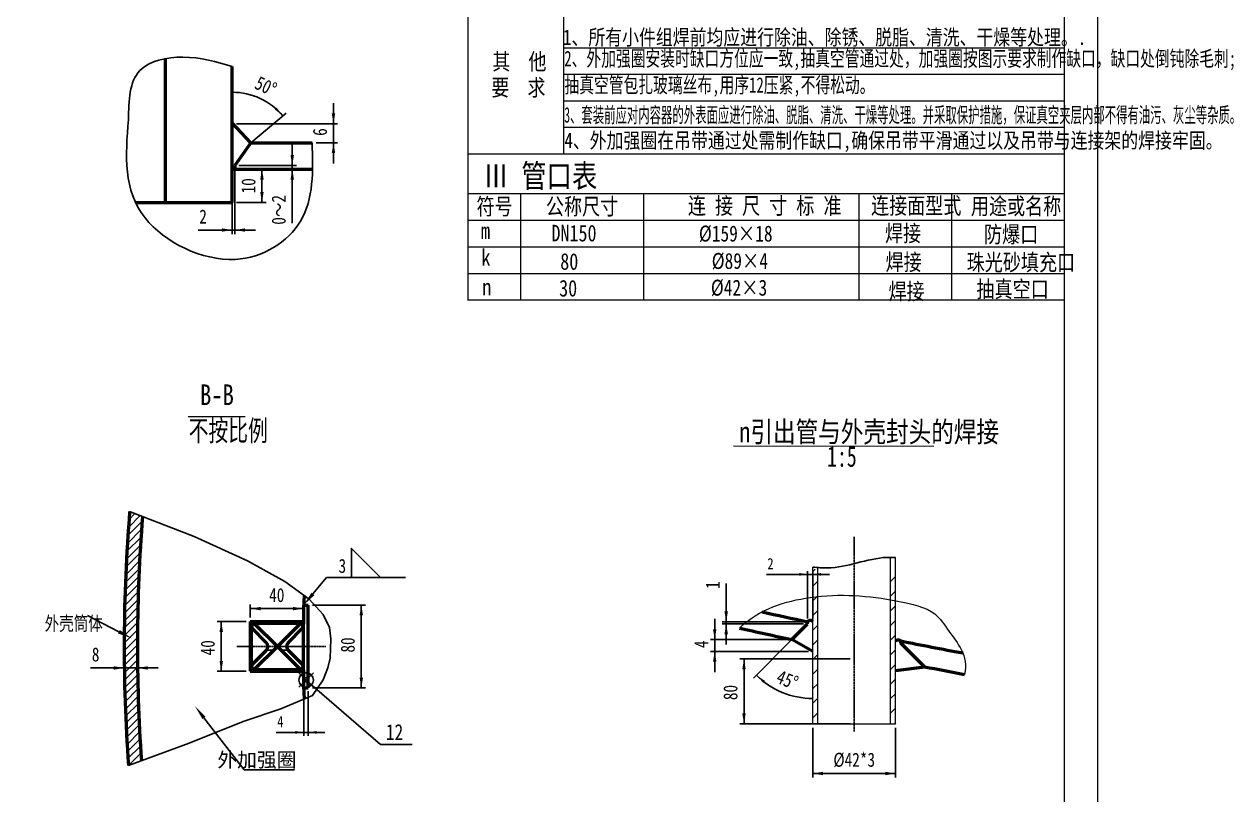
# Model space of a CAD drawing. Header units: millimetres. Extents: x 1505 to 130937, y -44938 to 37032.
# Drawn here: x 31106 to 38406, y 576 to 5229 of the extents above; entities that cross this region are included whole.
import ezdxf

# ---------------------------------------------------------------- set-up
doc = ezdxf.new("R2010")
doc.units = ezdxf.units.MM
doc.linetypes.add('AM_ISO08W050', pattern=[16, 13, -1, 1, -1])
for name, color, linetype, lineweight in [('01', 7, 'Continuous', 50), ('AM_0', 7, 'Continuous', 50), ('AM_0N', 7, 'Continuous', 50), ('AM_12', 7, 'Continuous', 50), ('AM_4', 3, 'Continuous', 25), ('AM_5', 3, 'Continuous', 25), ('AM_7', 4, 'AM_ISO08W050', 25), ('AM_8', 1, 'Continuous', 25), ('AM_8N', 1, 'Continuous', 25), ('AM_PAREF', 4, 'Continuous', 25), ('CDRAFT0', 7, 'Continuous', 18), ('KLIN', 1, 'Continuous', 18), ('TILE1', 5, 'Continuous', 18), ('尺寸线层', 3, 'Continuous', 18), ('粗实线', 7, 'Continuous', 50)]:
    doc.layers.add(name, color=color, linetype=linetype, lineweight=lineweight)
doc.styles.add('ACANSTS', font='')
doc.styles.add('HZ', font='', dxfattribs={"width": 0.7})
doc.styles.add('PC_TEXTSTYLE', font='', dxfattribs={"width": 0.8})
doc.styles.get("Standard").update_dxf_attribs({"font": 'txt', "width": 0.8})
doc.styles.add('UserTxtStyle101', font='', dxfattribs={"width": 0.539296})
doc.styles.get('ACANSTS').set_extended_font_data('宋体')
doc.styles.get('HZ').set_extended_font_data('宋体')
doc.styles.get('PC_TEXTSTYLE').set_extended_font_data('宋体')
doc.styles.get('UserTxtStyle101').set_extended_font_data('宋体')
doc.dimstyles.new('AM_GB$0', dxfattribs={"dimtxt": 3.371484375, "dimasz": 2.5, "dimexe": 1, "dimexo": 1, "dimgap": 2.088633463541667, "dimtad": 1, "dimdsep": 46, "dimtxsty": 'Standard', "dimblk": 'NONE', "dimcen": 0, "dimdle": 5, "dimclrd": 256, "dimclre": 256, "dimclrt": 2, "dimadec": 0, "dimazin": 2, "dimtfac": 0.7071067811865475, "dimtdec": 3, "dimtmove": 2, "dimatfit": 3, "dimfxl": 1, "dimfrac": 2, "dimtolj": 1, "dimlwd": 18, "dimarcsym": 0})
doc.dimstyles.new('AM_GB$2', dxfattribs={"dimtxt": 3.371484375, "dimasz": 2.5, "dimexe": 1, "dimexo": 1, "dimgap": 2.088633463541667, "dimtad": 1, "dimtih": 1, "dimtoh": 1, "dimdsep": 46, "dimtxsty": 'Standard', "dimblk": 'NONE', "dimcen": 0, "dimdle": 5, "dimclrd": 256, "dimclre": 256, "dimclrt": 2, "dimadec": 0, "dimazin": 2, "dimtfac": 0.7071067811865475, "dimtdec": 3, "dimtmove": 2, "dimatfit": 3, "dimfxl": 1, "dimfrac": 2, "dimtolj": 1, "dimlwd": 18, "dimarcsym": 0})

# ---------------------------------------------------------------- blocks, each defined once
blk = doc.blocks.new('*X424')
at = {"layer": 'CDRAFT0'}
blk.add_lwpolyline([(500, 200), (499.9999999999964, 16620), (11680, 16620), (11680, 200), (500, 200)], dxfattribs=at)
at = {"layer": 'TILE1'}
blk.add_lwpolyline([(-3.637978807091713e-12, 16820), (11880, 16820), (11880, 0), (0, 0)], dxfattribs=at)
blk = doc.blocks.new('*X436')
at = {"layer": 'AM_5'}
for points in [[(32972.70465227865, 4627.042186381663), (32962.28798561198, 4689.542186381663), (32983.12131894531, 4689.542186381663)], [(32972.70465227865, 4512.815926812258), (32962.28798561198, 4450.315926812258), (32983.12131894531, 4450.315926812258)]]:
    blk.add_hatch(color=256, dxfattribs=at).paths.add_polyline_path(points, flags=0)
for p, q in [((32972.70465227865, 4387.815926812258), (32972.70465227865, 4752.042186381663)), ((32387.03576676395, 4627.042186381663), (32997.70465227865, 4627.042186381663)), ((32868.45597005009, 4512.815926812258), (32997.70465227865, 4512.815926812258))]:
    blk.add_line(p, q, dxfattribs=at)
at = {"layer": 'AM_5', "color": 2, "insert": (32891.45465227865, 4577.429056596971), "char_height": 84.287109375, "width": 175, "attachment_point": 5, "rotation": 90, "line_spacing_factor": 1.37}
blk.add_mtext('6', dxfattribs=at)
blk = doc.blocks.new('_NONE')
blk = doc.blocks.new('*X437')
at = {"layer": 'AM_5'}
blk.add_hatch(color=256, dxfattribs=at).paths.add_polyline_path([(32667.23499625356, 4675.344502465591), (32617.90482232657, 4714.406181785766), (32628.60432924662, 4725.776575773692)], flags=0)
blk.add_hatch(color=256, dxfattribs=at).paths.add_polyline_path([(32667.23499625356, 4675.344502465591), (32617.90482232657, 4714.406181785766), (32628.60432924662, 4725.776575773692)], flags=0)
for p, q in [((32362.03576676395, 4652.815926812258), (32362.03576676395, 4842.661240439556)), ((32473.54098231957, 4512.815926812258), (32686.38610733153, 4691.414192707759))]:
    blk.add_line(p, q, dxfattribs=at)
for radius, start, end in [(398.4092988744032, 64.99999999990732, 90), (398.409298874404, 39.99999999991974, 64.99999999991188)]:
    blk.add_arc((32362.03576676395, 4419.251941565151), radius, start, end, dxfattribs=at)
at = {"layer": 'AM_5', "color": 2, "insert": (32564.74854588198, 4853.97089925959), "char_height": 84.287109375, "width": 195.9021600996166, "attachment_point": 5, "rotation": 335.00000000000665, "line_spacing_factor": 1.37}
blk.add_mtext('50%%D', dxfattribs=at)
blk = doc.blocks.new('*X438')
at = {"layer": 'AM_5'}
for points in [[(32541.2145774597, 4352.815926812258), (32530.79791079304, 4290.315926812258), (32551.63124412637, 4290.315926812258)], [(32541.2145774597, 4152.815926812258), (32530.79791079304, 4215.315926812258), (32551.63124412637, 4215.315926812258)]]:
    blk.add_hatch(color=256, dxfattribs=at).paths.add_polyline_path(points, flags=0)
for p, q in [((32821.12110440645, 4352.815926812258), (32516.2145774597, 4352.815926812258)), ((32541.2145774597, 4152.815926812258), (32541.2145774597, 4352.815926812258)), ((32387.03576676395, 4152.815926812258), (32566.2145774597, 4152.815926812258))]:
    blk.add_line(p, q, dxfattribs=at)
at = {"layer": 'AM_5', "color": 2, "insert": (32459.9645774597, 4252.815926812247), "char_height": 84.287109375, "width": 175, "attachment_point": 5, "rotation": 90, "line_spacing_factor": 1.37}
blk.add_mtext('10', dxfattribs=at)
blk = doc.blocks.new('*X439')
at = {"layer": 'AM_5'}
for points in [[(32362.03576676391, 3985.845567686163), (32299.53576676391, 3975.428901019497), (32299.53576676391, 3996.26223435283)], [(32376.66746338137, 3985.845567686163), (32439.16746338137, 3975.428901019497), (32439.16746338137, 3996.26223435283)]]:
    blk.add_hatch(color=256, dxfattribs=at).paths.add_polyline_path(points, flags=0)
for p, q in [((32362.03576676391, 4350.593957694913), (32362.03576676391, 3960.845567686163)), ((32376.66746338137, 4350.593957694913), (32376.66746338137, 3960.845567686163)), ((32501.66746338137, 3985.845567686163), (32155.79720869305, 3985.845567686163))]:
    blk.add_line(p, q, dxfattribs=at)
at = {"layer": 'AM_5', "color": 2, "insert": (32185.79720869305, 4067.095567686163), "char_height": 84.287109375, "width": 175, "attachment_point": 5, "line_spacing_factor": 1.37}
blk.add_mtext('2', dxfattribs=at)
blk = doc.blocks.new('*X440')
at = {"layer": 'AM_5'}
for points in [[(32723.89994998087, 4375.593957694913), (32734.31661664754, 4438.093957694913), (32713.4832833142, 4438.093957694913)], [(32723.89994998087, 4352.815926812251), (32734.31661664754, 4290.315926812251), (32713.4832833142, 4290.315926812251)]]:
    blk.add_hatch(color=256, dxfattribs=at).paths.add_polyline_path(points, flags=0)
for p, q in [((32723.89994998087, 4500.593957694913), (32723.89994998087, 4027.064480681865)), ((32401.66746338137, 4375.593957694913), (32748.89994998087, 4375.593957694913)), ((32401.66746338137, 4352.815926812251), (32748.89994998087, 4352.815926812251))]:
    blk.add_line(p, q, dxfattribs=at)
at = {"layer": 'AM_5', "color": 2, "insert": (32642.64994998087, 4107.681467861352), "char_height": 84.287109375, "width": 302.4679487179455, "attachment_point": 5, "rotation": 90, "line_spacing_factor": 1.37}
blk.add_mtext('0～2', dxfattribs=at)
blk = doc.blocks.new('*X441')
at = {"layer": 'AM_5'}
for points in [[(35834.04356304838, 1907.07839266165), (35784.04356304838, 1915.411725994983), (35784.04356304838, 1898.745059328316)], [(35865.29356304838, 1907.07839266165), (35915.29356304838, 1915.411725994983), (35915.29356304838, 1898.745059328316)]]:
    blk.add_hatch(color=256, dxfattribs=at).paths.add_polyline_path(points, flags=0)
for p, q in [((35586.37036545977, 1907.07839266165), (35965.29356304838, 1907.07839266165)), ((35834.04356304838, 1640.88252843211), (35834.04356304838, 1927.07839266165)), ((35865.29356304838, 1640.88252843211), (35865.29356304838, 1927.07839266165))]:
    blk.add_line(p, q, dxfattribs=at)
at = {"layer": 'AM_5', "color": 2, "insert": (35610.37036545977, 1972.07839266165), "char_height": 67.4296875, "width": 140, "attachment_point": 5, "line_spacing_factor": 1.37}
blk.add_mtext('2', dxfattribs=at)
blk = doc.blocks.new('*X442')
at = {"layer": 'AM_5'}
for points in [[(35342.80343067945, 1620.8825285034), (35353.22009734611, 1683.3825285034), (35332.38676401279, 1683.3825285034)], [(35342.80343067945, 1608.100363703081), (35353.22009734611, 1545.600363703081), (35332.38676401279, 1545.600363703081)]]:
    blk.add_hatch(color=256, dxfattribs=at).paths.add_polyline_path(points, flags=0)
for p, q in [((35342.80343067945, 1852.445028503404), (35342.80343067945, 1483.100363703081)), ((35809.04356271758, 1620.8825285034), (35317.80343067945, 1620.8825285034)), ((35809.04356271758, 1608.100363703081), (35317.80343067945, 1608.100363703081))]:
    blk.add_line(p, q, dxfattribs=at)
at = {"layer": 'AM_5', "color": 2, "insert": (35261.55343067945, 1842.445028503404), "char_height": 84.287109375, "width": 175, "attachment_point": 5, "rotation": 90, "line_spacing_factor": 1.37}
blk.add_mtext('1', dxfattribs=at)
blk = doc.blocks.new('*X443')
at = {"layer": 'AM_5'}
for points in [[(35273.48555012597, 1513.367766107345), (35283.90221679264, 1575.867766107345), (35263.06888345931, 1575.867766107345)], [(35273.48555012597, 1441.948741442222), (35283.90221679264, 1379.448741442222), (35263.06888345931, 1379.448741442222)]]:
    blk.add_hatch(color=256, dxfattribs=at).paths.add_polyline_path(points, flags=0)
for p, q in [((35273.48555012597, 1638.367766107345), (35273.48555012597, 1316.948741442222)), ((35714.31096512186, 1513.367766107345), (35248.48555012597, 1513.367766107345)), ((35840.29356271758, 1441.948741442222), (35248.48555012597, 1441.948741442222))]:
    blk.add_line(p, q, dxfattribs=at)
at = {"layer": 'AM_5', "color": 2, "insert": (35192.23555012597, 1485.158253274785), "char_height": 84.287109375, "width": 175, "attachment_point": 5, "rotation": 90, "line_spacing_factor": 1.37}
blk.add_mtext('4', dxfattribs=at)
blk = doc.blocks.new('*X444')
at = {"layer": 'AM_8', "linetype": 'Continuous', "lineweight": 18}
h = blk.add_hatch(dxfattribs=at)
h.set_pattern_fill('ANSI31', color=256, style=0, pattern_type=0)
h.set_pattern_definition([(45, (0, 0), (-22.45064030267288, 22.45064030267288), [])])
edge = h.paths.add_edge_path(flags=0)
edge.add_line((-254.7550932684353, 831.3057863210752), (-332.5893182004911, 861.5987988147067))
edge.add_arc((9714.413697473494, 46.64945555673256), 10080.00059667848, 175.3626812473839, 184.0851506486576)
edge.add_line((-339.9764343426541, -671.4390531083377), (-261.7839703964601, -642.9098437119724))
edge.add_arc((9714.412013058693, 46.6494636182029), 9999.998916931561, 175.4996238371107, 183.95402197384)
at = {"layer": 'AM_0'}
for p, q in [((717.8859913459019, 296.6494584402244), (745.7207692573866, 296.6494584402244)), ((745.7207692573866, -203.3505415597756), (745.7207692573866, 296.6494584402244)), ((395.6202587920779, 196.6494584402244), (395.6202587920779, -103.3505415597756)), ((395.6202587920779, 196.6494584400425), (715.6631858868059, 196.6494584402244)), ((403.641454406461, 188.0708146775578), (714.4130990692065, 188.0708146775578)), ((403.641454406461, -94.77189779710898), (403.641454406461, 188.0708146775214)), ((714.4130990692065, 188.0708146775578), (714.4130990692065, -94.77189779710898)), ((395.6202587920779, -103.3505415597756), (715.6631858868059, -103.3505415597756)), ((714.4130990692065, -94.77189779710898), (403.641454406461, -94.77189779710898)), ((717.8859913459019, -203.3505415597756), (745.7207692573866, -203.3505415597756))]:
    blk.add_line(p, q, dxfattribs=at)
for radius, start, end in [(10080.00000000001, 175.3626809887975, 184.0851509074409), (10000, 175.499624295714, 183.9540215151564), (9000.000000000002, 178.0374683994059, 182.0222052525304)]:
    blk.add_arc((9714.413099069207, 46.64945844022441), radius, start, end, dxfattribs=at)
at = {"layer": 'AM_0N'}
for p, q in [((408.767085735708, 179.2319799126926), (417.6059205005367, 188.0708146775214)), ((491.8521325251277, 71.39819578173046), (408.767085735708, 154.4832425711502)), ((417.6059205005367, 188.0708146775214), (559.0272767378337, 46.64945844022441)), ((700.4486329751671, 188.0708146775214), (559.0272767378337, 46.64945844022441)), ((626.2024209505762, 71.39819578173046), (709.2874677399959, 154.4832425711502)), ((709.2874677399959, 179.2319799126926), (700.4486329751671, 188.0708146775214)), ((408.767085735708, -61.18432569073775), (491.8521325251277, 21.90072109868197)), ((559.0272767378337, 46.64945844022441), (417.6059205005367, -94.77189779710898)), ((559.0272767378337, 46.64945844022441), (700.4486329751671, -94.77189779710898)), ((709.2874677399959, -61.18432569073775), (626.2024209505762, 21.90072109868197)), ((417.6059205005367, -94.77189779710898), (408.767085735708, -85.93306303224381)), ((700.4486329751671, -94.77189779710898), (709.2874677399959, -85.93306303224381))]:
    blk.add_line(p, q, dxfattribs=at)
for centre, radius, start, end in [((421.141454406461, 166.8576112419396), 17.5, 134.9999999998984, 224.9999999998988), ((696.9130990692065, 166.8576112419396), 17.5, 314.9999999999092, 44.99999999990927), ((467.1033951835852, 46.64945844022441), 34.99999999999998, 314.9999999998982, 44.99999999989795), ((650.9511582921186, 46.64945844022441), 35, 134.9999999998982, 224.9999999998984), ((421.141454406461, -73.55869436149078), 17.50000000000001, 134.9999999998982, 224.9999999998979), ((696.9130990692429, -73.55869436149078), 17.49999999999999, 314.9999999999093, 44.99999999990997)]:
    blk.add_arc(centre, radius, start, end, dxfattribs=at)
at = {"layer": 'AM_4'}
blk.add_lwpolyline([(-332.5893182004802, 861.5987988147026), (55.85654076654464, 710.4160091221274), (378.5205862966905, 564.2437223995512), (604.612159094504, 438.9740683157652), (751.0880521641957, 331.9159097270312), (834.9050585101213, 240.3781094897568), (873.0199711364548, 161.6695304602035), (882.3895830475522, 93.0990354946698), (879.9706872478419, 31.97548744952655), (877.0912664800926, -24.75447302556859), (862.564062442616, -81.59309410744754), (835.0846812516102, -154.1934624284477), (771.8350805615773, -248.71233362559), (580.28914757655, -330.8486511521915), (351.6560423350165, -407.3235921722517), (26.64889350351586, -537.6725720401373), (-339.9764343426432, -671.4390531083336)], dxfattribs=at)
at = {"layer": 'AM_7', "linetype": 'AM_ISO08W050', "lineweight": 25}
blk.add_line((314.7429588546947, 46.64945844022441), (852.3840444687085, 46.64945844022441), dxfattribs=at)
at = {"layer": 'AM_8N'}
for p, q in [((537.3175002144126, 24.93968191680324), (494.5567301960182, 24.93968191676686)), ((580.7370532612549, 24.93968191680324), (623.4978232796857, 24.93968191676686))]:
    blk.add_line(p, q, dxfattribs=at)
blk = doc.blocks.new('*X445')
at = {"layer": 'AM_5'}
for points in [[(33140.59906512842, 1721.905992399421), (33151.01573179509, 1659.405992399421), (33130.18239846176, 1659.405992399421)], [(33140.59906512842, 1221.905992399421), (33151.01573179509, 1284.405992399421), (33130.18239846176, 1284.405992399421)]]:
    blk.add_hatch(color=256, dxfattribs=at).paths.add_polyline_path(points, flags=0)
for p, q in [((32845.97644668758, 1721.905992399421), (33165.59906512842, 1721.905992399421)), ((33140.59906512842, 1721.905992399421), (33140.59906512842, 1221.905992399421)), ((32845.97644668758, 1221.905992399421), (33165.59906512842, 1221.905992399421))]:
    blk.add_line(p, q, dxfattribs=at)
at = {"layer": 'AM_5', "color": 2, "insert": (33059.34906512842, 1480.635141612664), "char_height": 84.287109375, "width": 175, "attachment_point": 5, "rotation": 90, "line_spacing_factor": 1.37}
blk.add_mtext('80', dxfattribs=at)
blk = doc.blocks.new('*X446')
at = {"layer": 'AM_5'}
for points in [[(32470.8759362221, 1700.208808339195), (32533.3759362221, 1710.625475005862), (32533.3759362221, 1689.792141672528)], [(32790.91886331683, 1700.208808339195), (32728.41886331683, 1710.625475005862), (32728.41886331683, 1689.792141672528)]]:
    blk.add_hatch(color=256, dxfattribs=at).paths.add_polyline_path(points, flags=0)
for p, q in [((32470.8759362221, 1646.905992399239), (32470.8759362221, 1725.208808339195)), ((32470.8759362221, 1700.208808339195), (32790.91886331683, 1700.208808339195)), ((32790.91886331683, 1646.905992399421), (32790.91886331683, 1725.208808339195))]:
    blk.add_line(p, q, dxfattribs=at)
at = {"layer": 'AM_5', "color": 2, "insert": (32630.89740026945, 1781.458808339194), "char_height": 84.287109375, "width": 175, "attachment_point": 5, "line_spacing_factor": 1.37}
blk.add_mtext('40', dxfattribs=at)
blk = doc.blocks.new('*X447')
at = {"layer": 'AM_5'}
for points in [[(32295.56122776472, 1621.905992399421), (32285.14456109805, 1559.405992399421), (32305.97789443138, 1559.405992399421)], [(32295.56122776472, 1321.905992399421), (32285.14456109805, 1384.405992399421), (32305.97789443138, 1384.405992399421)]]:
    blk.add_hatch(color=256, dxfattribs=at).paths.add_polyline_path(points, flags=0)
for p, q in [((32445.87593622227, 1621.905992399421), (32270.56122776472, 1621.905992399421)), ((32295.56122776472, 1321.905992399421), (32295.56122776472, 1621.905992399421)), ((32445.87593622227, 1321.905992399421), (32270.56122776472, 1321.905992399421))]:
    blk.add_line(p, q, dxfattribs=at)
at = {"layer": 'AM_5', "color": 2, "insert": (32214.31122776472, 1463.877493892229), "char_height": 84.287109375, "width": 175, "attachment_point": 5, "rotation": 90, "line_spacing_factor": 1.37}
blk.add_mtext('40', dxfattribs=at)
blk = doc.blocks.new('*X448')
at = {"layer": 'AM_5'}
for points in [[(32793.14166877611, 952.9436917036655), (32743.14166877611, 961.2770250369989), (32743.14166877611, 944.6103583703322)], [(32820.97644668758, 952.9436917036655), (32870.97644668758, 961.2770250369989), (32870.97644668758, 944.6103583703322)]]:
    blk.add_hatch(color=256, dxfattribs=at).paths.add_polyline_path(points, flags=0)
for p, q in [((32793.14166877611, 1201.905992399421), (32793.14166877611, 932.9436917036655)), ((32820.97644668758, 1201.905992399421), (32820.97644668758, 932.9436917036655)), ((32627.6416687761, 952.9436917036655), (32920.97644668758, 952.9436917036655))]:
    blk.add_line(p, q, dxfattribs=at)
at = {"layer": 'AM_5', "color": 2, "insert": (32651.64166877611, 1017.943691703666), "char_height": 67.4296875, "width": 140, "attachment_point": 5, "line_spacing_factor": 1.37}
blk.add_mtext('4', dxfattribs=at)
blk = doc.blocks.new('*X449')
at = {"layer": 'AM_5'}
blk.add_hatch(color=3, dxfattribs=at).paths.add_polyline_path([(32857.9021287357, 1781.86459361676), (32840.17704174692, 1796.582794176241), (32793.14166877611, 1721.905992399421)], flags=0)
at = {"layer": 'AM_5', "color": 3}
for q in [(32849.03958524131, 1789.2236938965), (33406.43954632257, 1888.457732197247)]:
    blk.add_line((32931.43954632257, 1888.457732197247), q, dxfattribs=at)
at = {"layer": 'AM_5', "color": 2}
blk.add_lwpolyline([(33081.43954632257, 1888.457732197247), (33256.43954632257, 1888.457732197247), (33081.43954632257, 2063.457732197247), (33081.43954632257, 1888.457732197247)], dxfattribs=at)
at = {"layer": 'AM_5', "color": 2, "insert": (33003.4401776518, 1914.707732197247), "char_height": 84.287109375, "width": 52.5, "attachment_point": 7, "line_spacing_factor": 1.37}
blk.add_mtext('3', dxfattribs=at)
blk = doc.blocks.new('*X450')
at = {"layer": 'AM_5'}
blk.add_hatch(color=3, dxfattribs=at).paths.add_polyline_path([(31683.09730857025, 1570.970603890979), (31672.49501802021, 1550.515883859615), (31755.48067554327, 1520.477047670742)], flags=0)
at = {"layer": 'AM_5', "color": 3}
blk.add_line((31488.66498432367, 1658.775566412784), (31677.79616329523, 1560.743243875297), dxfattribs=at)
at = {"layer": 'AM_5', "color": 2, "insert": (31229.98238628446, 1652.781015726471), "char_height": 84.287109375, "width": 550.6666666666679, "attachment_point": 1, "line_spacing_factor": 1.37}
blk.add_mtext('外壳筒体', dxfattribs=at)
blk = doc.blocks.new('*X451')
at = {"layer": 'AM_5'}
for points in [[(31709.6687764994, 1341.873786917329), (31647.1687764994, 1331.457120250662), (31647.1687764994, 1352.290453583995)], [(31789.6687764994, 1341.873786917329), (31852.1687764994, 1331.457120250662), (31852.1687764994, 1352.290453583995)]]:
    blk.add_hatch(color=256, dxfattribs=at).paths.add_polyline_path(points, flags=0)
for p, q in [((31709.6687764994, 1446.905992399422), (31709.6687764994, 1316.873786917329)), ((31789.6687764994, 1446.905992399422), (31789.6687764994, 1316.873786917329)), ((31914.6687764994, 1341.873786917329), (31507.1687764994, 1341.873786917329))]:
    blk.add_line(p, q, dxfattribs=at)
at = {"layer": 'AM_5', "color": 2, "insert": (31537.1687764994, 1423.123786917329), "char_height": 84.287109375, "width": 175, "attachment_point": 5, "line_spacing_factor": 1.37}
blk.add_mtext('8', dxfattribs=at)
blk = doc.blocks.new('*X452')
at = {"layer": 'AM_5'}
blk.add_hatch(color=3, dxfattribs=at).paths.add_polyline_path([(32200.32778254935, 1047.704924362833), (32137.7093001437, 1109.897180274089), (32137.7093001437, 1109.897180274089), (32182.09756930271, 1033.617218323488)], flags=0)
at = {"layer": 'AM_5', "color": 3}
for p, q in [((32434.14811834007, 726.2901646812643), (32191.21267592603, 1040.661071343161)), ((32736.79428441521, 726.2901646812643), (32434.14811834007, 726.2901646812643)), ((32498.4211226505, 726.2901646812643), (32736.79428441521, 726.2901646812643))]:
    blk.add_line(p, q, dxfattribs=at)
at = {"layer": 'AM_5', "color": 2, "insert": (32749.43317330409, 831.2901646812642), "char_height": 87.5, "width": 956.6666666666642, "attachment_point": 3, "style": 'ACANSTS'}
blk.add_mtext('外加强圈', dxfattribs=at)
blk = doc.blocks.new('*X453')
at = {"layer": 'AM_5'}
for points in [[(35865.29356304838, 704.8217779184415), (35927.79356304838, 715.2384445851081), (35927.79356304838, 694.4051112517749)], [(36365.29356304836, 704.8217779184415), (36302.79356304836, 715.2384445851081), (36302.79356304836, 694.4051112517749)]]:
    blk.add_hatch(color=256, dxfattribs=at).paths.add_polyline_path(points, flags=0)
for p, q in [((35865.29356304838, 979.8217779184524), (35865.29356304838, 679.8217779184415)), ((36365.29356304836, 979.8217779184524), (36365.29356304836, 679.8217779184415)), ((35865.29356304838, 704.8217779184415), (36365.29356304836, 704.8217779184415))]:
    blk.add_line(p, q, dxfattribs=at)
at = {"layer": 'AM_5', "color": 2, "insert": (36115.29356354837, 786.0717779184415), "char_height": 84.287109375, "width": 435, "attachment_point": 5, "line_spacing_factor": 1.37}
blk.add_mtext('%%C42*3', dxfattribs=at)
blk = doc.blocks.new('*X454')
at = {"layer": 'AM_5'}
for points in [[(35450.26239230996, 1396.452960107556), (35460.67905897662, 1333.952960107556), (35439.8457256433, 1333.952960107556)], [(35450.26239230996, 1004.821777918452), (35460.67905897662, 1067.321777918452), (35439.8457256433, 1067.321777918452)]]:
    blk.add_hatch(color=256, dxfattribs=at).paths.add_polyline_path(points, flags=0)
for p, q in [((36090.29356304836, 1396.452960107556), (35425.26239230996, 1396.452960107556)), ((35450.26239230996, 1396.452960107556), (35450.26239230996, 1004.821777918452)), ((36090.29356304836, 1004.821777918452), (35425.26239230996, 1004.821777918452))]:
    blk.add_line(p, q, dxfattribs=at)
at = {"layer": 'AM_5', "color": 2, "insert": (35369.01239230996, 1193.855224681902), "char_height": 84.287109375, "width": 175, "attachment_point": 5, "rotation": 90, "line_spacing_factor": 1.37}
blk.add_mtext('80', dxfattribs=at)
blk = doc.blocks.new('*X455')
at = {"layer": 'AM_5'}
blk.add_hatch(color=256, dxfattribs=at).paths.add_polyline_path([(35524.89319748901, 1298.949998072445), (35576.98243801782, 1263.615704004624), (35567.06558188392, 1251.551729524634)], flags=0)
blk.add_hatch(color=256, dxfattribs=at).paths.add_polyline_path([(35524.89319748901, 1298.949998072445), (35576.98243801782, 1263.615704004624), (35567.06558188392, 1251.551729524634)], flags=0)
blk.add_line((35739.31096545263, 1513.367766036034), (35507.21552795935, 1281.272328542782), dxfattribs=at)
for radius, start, end in [(481.3988136107818, 225.0000000001243, 247.500000000137), (481.3988136107815, 247.500000000149, 270)]:
    blk.add_arc((35865.29356304838, 1639.350363631769), radius, start, end, dxfattribs=at)
at = {"layer": 'AM_5', "color": 2, "insert": (35712.16324159897, 1269.661064778098), "char_height": 84.287109375, "width": 190.7741475461007, "attachment_point": 5, "rotation": 337.49999999999835, "line_spacing_factor": 1.37}
blk.add_mtext('45%%D', dxfattribs=at)
blk = doc.blocks.new('*X456')
at = {"layer": 'AM_PAREF'}
for p, q in [((32763.90402205745, 1225.544327778331), (32851.40402205745, 1313.044327778331)), ((32763.90402205745, 1313.044327778331), (32851.40402205745, 1225.544327778331))]:
    blk.add_line(p, q, dxfattribs=at)
blk.add_circle((32807.65402205745, 1269.294327778331), 43.75, dxfattribs=at)
blk = doc.blocks.new('*X457')
at = {"layer": 'AM_8'}
for p, q in [((35865.29356304838, 1924.168066094096), (35878.84932934607, 1937.723832391788)), ((35865.29356304838, 1835.779718445778), (35895.29356304838, 1865.779718445778)), ((35865.29356304838, 1747.391370797459), (35895.29356304838, 1777.391370797459)), ((35865.29356304838, 1659.003023149141), (35895.29356304838, 1689.003023149141)), ((35865.29356304838, 1570.614675500822), (35895.29356304838, 1600.614675500822)), ((35865.29356304838, 1482.226327852504), (35895.29356304838, 1512.226327852504)), ((35865.29356304838, 1393.837980204185), (35895.29356304838, 1423.837980204185)), ((35865.29356304838, 1305.449632555867), (35895.29356304838, 1335.449632555867)), ((35865.29356304838, 1217.061284907548), (35895.29356304838, 1247.061284907548)), ((35865.29356304838, 1128.67293725923), (35895.29356304838, 1158.67293725923)), ((35865.29356304838, 1040.284589610912), (35895.29356304838, 1070.284589610912))]:
    blk.add_line(p, q, dxfattribs=at)
blk = doc.blocks.new('*X458')
at = {"layer": 'AM_8'}
for p, q in [((36335.29356304835, 1863.837980204162), (36365.29356304835, 1893.837980204162)), ((36335.29356304835, 1775.449632555843), (36365.29356304835, 1805.449632555844)), ((36335.29356304835, 1687.061284907525), (36365.29356304835, 1717.061284907526)), ((36335.29356304835, 1598.672937259206), (36365.29356304835, 1628.672937259209)), ((36335.29356304835, 1510.284589610888), (36365.29356304835, 1540.284589610891)), ((36335.29356304835, 1421.896241962569), (36365.29356304836, 1451.896241962573)), ((36335.29356304835, 1333.507894314251), (36365.29356304836, 1363.507894314256)), ((36335.29356304835, 1245.119546665932), (36365.29356304836, 1275.119546665938)), ((36335.29356304835, 1156.731199017614), (36365.29356304836, 1186.73119901762)), ((36335.29356304835, 1068.342851369296), (36365.29356304836, 1098.342851369302)), ((36360.16083724582, 1004.821777918452), (36365.29356304836, 1009.954503720984))]:
    blk.add_line(p, q, dxfattribs=at)
blk = doc.blocks.new('*X513')
at = {"layer": 'AM_5', "color": 3}
for p, q in [((32814.9079542874, 1261.725189224398), (32858.40491434796, 1224.118481505038)), ((33256.06364505936, 880.3097271210281), (32858.40491434796, 1224.118481505038)), ((33256.06364505936, 880.3097271210281), (33447.7145616327, 880.3097271210281))]:
    blk.add_line(p, q, dxfattribs=at)
blk.add_circle((32805.45209340466, 1269.900560467737), 12.50000000000252, dxfattribs=at)
at = {"layer": 'AM_5', "color": 2, "insert": (33288.88615059011, 906.5597271210281), "char_height": 96.328125, "width": 120, "attachment_point": 7, "line_spacing_factor": 1.37}
blk.add_mtext('12', dxfattribs=at)

msp = doc.modelspace()

# ---------------------------------------------------------------- linework, layer by layer
at = {"layer": '01'}
for p, q in [((35739.31096545263, 1513.367766036034), (35834.04356304838, 1608.100363631773)), ((35834.04356304838, 1608.100363631773), (35834.04356304838, 1620.882528432099)), ((35865.29356304838, 1441.948741370914), (35739.31096545263, 1513.367766036041)), ((36396.54356304835, 1492.144118620792), (36396.54356304835, 1504.888504430517)), ((36539.23347474093, 1349.454206928218), (36396.54356304835, 1492.144118620792)), ((36365.29356304835, 1326.481348120949), (36539.23347474093, 1349.454206928211))]:
    msp.add_line(p, q, dxfattribs=at)
for centre, radius, start, end in [((44193.5757239091, 40737.608133364), 40000.00000000002, 257.5337158925893, 257.9369291277562), ((35850.8342570641, 1607.819001830936), 21.27400133470027, 47.18211875750614, 142.1163045461521), ((44193.57572357831, 40737.60813343531), 40125.00000000001, 257.3738594637133, 257.8367290784029), ((36380.89244179772, 1484.602307973932), 25.6220093489478, 52.34924597034814, 127.5033478658337), ((44193.5757239091, 40737.608133364), 40000, 258.7596106969716, 259.3049884042302), ((44193.5757239091, 40737.608133364), 40125, 259.0027182939269, 259.3537230866062)]:
    msp.add_arc(centre, radius, start, end, dxfattribs=at)
at = {"layer": 'AM_0'}
msp.add_line((32376.66746338137, 4375.593957694913), (32376.66746338137, 4352.815926812251), dxfattribs=at)
at = {"layer": 'AM_5'}
for points, knots in [([(31734.91269134644, 4652.815926812258), (31737.65508837339, 4767.397645824789), (31742.84963018714, 4984.433882610574), (32086.09500730104, 5054.37224882889), (32266.73877969107, 5000.714781217122), (32362.03576676395, 4972.40826984555)], [0, 0, 0, 0, 335.296324893258, 635.1052610318941, 969.867586354031, 969.867586354031, 969.867586354031, 969.867586354031]), ([(32843.45597005009, 4512.815926812258), (32849.17861718002, 4343.447966294265), (32860.20730544373, 4017.041952434734), (32367.16641833966, 3702.607399012421), (31690.90261534282, 4045.453047448322), (31717.84553896661, 4434.224584539694), (31734.91269134644, 4652.815926812258)], [0, 0, 0, 0, 567.146174755886, 1093.004377046692, 1723.243026376192, 2447.99532151898, 2447.99532151898, 2447.99532151898, 2447.99532151898]), ([(35865.29356304838, 1951.224382147084), (35895.15016856553, 1948.323535033896), (36046.40135483605, 1933.628074533307), (36208.87612997968, 2012.572591643299), (36347.84039302202, 2009.733702459292), (36365.2935630483, 2009.37715312402)], [0, 0, 0, 0, 91.86831950326922, 465.3975917511781, 519.0492357000769, 519.0492357000769, 519.0492357000769, 519.0492357000769])]:
    msp.add_open_spline(points, degree=3, knots=knots, dxfattribs=at)
at = {"layer": 'AM_7', "linetype": 'AM_ISO08W050', "lineweight": 25}
msp.add_line((36115.29356304836, 957.9548790085391), (36115.29356304836, 2133.257505734575), dxfattribs=at)
at = {"layer": 'CDRAFT0', "color": 7}
for p, q in [((33782.63441158696, 11485.83196301459), (33783.00571651023, 3564.005377935842)), ((33783.00211651041, 4445.839049556715), (37382.83365219677, 4445.839049556307)), ((33783.2049577203, 4445.839049556744), (37383.20135712033, 4445.8390495563)), ((33783.20495772013, 4445.839049557238), (37383.20135712012, 4445.839049556802)), ((33783.2049577203, 4445.839049556533), (37382.83365219677, 4445.839049556307)), ((33783.2049577203, 4445.839049556744), (37382.83365219677, 4445.839049556307)), ((33783.00211651021, 4205.839049557439), (37383.00211651022, 4205.839049556933)), ((33783.00571651023, 4205.839049557148), (37383.00211651022, 4205.839049556933)), ((33782.35131087387, 3564.005377935842), (37383.20495712009, 3564.005377935842))]:
    msp.add_line(p, q, dxfattribs=at)
at = {"layer": 'CDRAFT0', "color": 1}
for p, q in [((34359.99646260827, 5085.838409555407), (37382.83365219677, 5085.838409554941)), ((34359.99646260827, 4925.838569555577), (37382.83365219677, 4925.838569554995)), ((34359.99646260827, 4765.83872955534), (37382.83365219677, 4765.838729555049)), ((34359.99646260827, 4605.838889555103), (37382.83365219677, 4605.838889554812)), ((34843.00465651005, 4205.839049557089), (34843.00465651005, 3564.005377935842)), ((36143.00335651005, 4205.839049557006), (36143.00335651007, 3564.005377935842)), ((36703.00279651005, 4205.839049556973), (36703.00279651003, 3564.005377935842)), ((33783.00571651023, 4045.839209557143), (37383.00211651022, 4045.839209557143)), ((33783.00571651023, 3884.005377935842), (37383.00211651022, 3884.005377935842))]:
    msp.add_line(p, q, dxfattribs=at)
at = {"layer": 'CDRAFT0', "color": 2}
for p, q in [((32096.61691548488, 2861.094556177279), (32440.24581433223, 2860.969556837408)), ((35386.57690747463, 2682.292346160422), (36596.13151631258, 2681.701627737772))]:
    msp.add_line(p, q, dxfattribs=at)
at = {"layer": 'CDRAFT0'}
for p, q in [((36335.29356304835, 1004.821777918452), (36335.29356304835, 2009.37715312402)), ((36365.29356304836, 1004.821777918452), (36365.29356304835, 2009.37715312402)), ((35865.29356304838, 1004.821777918452), (35865.29356304838, 1951.224382147084)), ((35895.29356304838, 1004.821777918452), (35895.29356304838, 1948.434060584401)), ((35865.29356304838, 1004.821777918452), (36365.29356304835, 1004.821777918452))]:
    msp.add_line(p, q, dxfattribs=at)
at = {"layer": 'KLIN'}
for p, q in [((34359.99646260827, 6045.83744955578), (34359.99646260827, 4445.839049557166)), ((34103.00539651004, 3564.005377935842), (34103.00539651005, 4205.839049557137)), ((33783.00571651023, 4045.839209557143), (37383.00211651022, 4045.839209556936)), ((33783.00571651023, 3884.005377935842), (37383.20495712009, 3884.005377935842)), ((33783.00571651023, 3724.005377935842), (37383.20495712009, 3724.005377935842)), ((33783.00571651023, 3564.005377935842), (37383.20495712009, 3564.005377935842))]:
    msp.add_line(p, q, dxfattribs=at)
at = {"layer": '尺寸线层'}
msp.add_open_spline([(35422.71338889519, 1582.945589801791), (35540.73606356569, 1698.453967506572), (35899.26066972748, 1805.475592565192), (36276.26314806454, 1771.986288810524), (36599.12648697825, 1699.573634915585), (36695.1548873954, 1542.583997550384), (36808.10089369994, 1414.161885670736), (36780.67488820879, 1303.301670588815)], degree=3, knots=[0, 0, 0, 0, 454.7175186524042, 1018.609967000743, 1280.260390949923, 1442.002259799403, 1717.925464879292, 1717.925464879292, 1717.925464879292, 1717.925464879292], dxfattribs=at)
at = {"layer": '粗实线'}
for p, q in [((31959.30223055204, 4152.815926812258), (31959.30223055204, 5020.988387166366)), ((32362.03576676391, 4152.815926812258), (32362.03576676391, 4972.40826984555)), ((32473.54098231957, 4512.815926812258), (32362.03576676391, 4632.815926812258)), ((32473.54098231957, 4512.815926812258), (32376.66746338137, 4375.593957694913)), ((32473.54098231957, 4512.815926812258), (32843.45597005004, 4512.815926812258)), ((32362.03576676391, 4352.815926812251), (32846.1211044064, 4352.815926812258)), ((31778.03160368252, 4152.815926812258), (32362.03576676391, 4152.815926812258))]:
    msp.add_line(p, q, dxfattribs=at)

# ---------------------------------------------------------------- block references
at = {"layer": 'AM_0', "linetype": 'Continuous', "lineweight": 18}
msp.add_blockref('*X424', (25702.83365219706, -5134.168036985415), dxfattribs=at)
at = {"layer": 'AM_0'}
msp.add_blockref('*X444', (32075.25567743019, 1425.256533959197), dxfattribs=at)
at = {"layer": 'AM_12'}
msp.add_blockref('*X456', (0, 0), dxfattribs=at)
at = {"layer": 'AM_5'}
for name in ['*X449', '*X450', '*X513', '*X452']:
    msp.add_blockref(name, (0, 0), dxfattribs=at)
at = {"layer": 'AM_8'}
for name in ['*X457', '*X458']:
    msp.add_blockref(name, (0, 0), dxfattribs=at)

# ---------------------------------------------------------------- texts
at = {"layer": 'AM_0', "color": 2, "char_height": 96.328125, "attachment_point": 1, "line_spacing_factor": 1.37}
for s, insert, width in [('%%C159×18', (35178.12330949902, 4012.891086562344), 732.8351648351672), ('%%C89×4', (35255.35953047824, 3847.442087687661), 584.2637362637397), ('%%C42×3', (35250.31447133651, 3686.126502050828), 572.8351648351672)]:
    msp.add_mtext(s, dxfattribs=dict(at, insert=insert, width=width))
at = {"layer": 'CDRAFT0', "color": 2}
for s, insert, char_height, width, attachment_point, style in [('1、所有小件组焊前均应进行除油、除锈、脱脂、清洗、干燥等处理。.', (34358.2570615748, 5092.263134047495), 93.33324000000006, 4869.5062416, 7, 'PC_TEXTSTYLE'), ('其  他', (33931.33588920694, 4942.236912786927), 99.99990000000004, 497.9995019999915, 7, 'PC_TEXTSTYLE'), ('2、外加强圈安装时缺口方位应一致,抽真空管通过处，加强圈按图示要求制作缺口，缺口处倒钝除毛刺;', (34365.5681653748, 4950.656505648814), 93.33324000000006, 6304.660362000002, 7, 'HZ'), ('要  求', (33925.11520776717, 4784.888525393527), 99.99990000000004, 496.6661700000041, 7, 'PC_TEXTSTYLE'), ('抽真空管包扎玻璃丝布,用序12压紧,不得松动。', (34367.0200157748, 4790.656665648578), 93.33324000000006, 2832.741611700003, 7, 'HZ'), ('3、套装前应对内容器的外表面应进行除油、脱脂、清洗、干燥等处理。并采取保护措施，保证真空夹层内部不得有油污、灰尘等杂质。', (34366.08668337479, 4620.791336109412), 93.33324000000006, 6322.253677739987, 7, 'UserTxtStyle101'), ('4、外加强圈在吊带通过处需制作缺口,确保吊带平滑通过以及吊带与连接架的焊接牢固。', (34366.55334957479, 4455.984430430051), 93.33324000000006, 6104.61611760001, 7, 'PC_TEXTSTYLE'), ('Ⅲ 管口表', (33877.27635305239, 4227.32935747176), 140, 1055.599999999999, 7, 'PC_TEXTSTYLE'), ('符号', (33835.95471011883, 4067.35341287004), 99.99990000000004, 322.6663439999975, 7, 'PC_TEXTSTYLE'), ('公称尺寸', (34254.90333766151, 4066.797857870041), 99.99990000000004, 661.3326719999968, 7, 'PC_TEXTSTYLE'), ('连 接 尺 寸 标 准', (35111.80096601959, 4070.800084148711), 99.99990000000004, 1435.331897999997, 7, 'PC_TEXTSTYLE'), ('连接面型式', (36216.80982200109, 4071.315674399567), 99.99990000000004, 839.9991599999994, 7, 'PC_TEXTSTYLE'), ('用途或名称', (36819.41698971538, 4068.464522870041), 99.99990000000004, 836.6658300000054, 7, 'PC_TEXTSTYLE'), ('DN150', (34288.17386045989, 3915.599475961302), 100, 413.3333333333285, 7, 'PC_TEXTSTYLE'), ('焊接', (36301.11357261129, 3905.136539145366), 100, 327.9999999999927, 7, 'PC_TEXTSTYLE'), ('防爆口', (36898.42444861448, 3899.003122322268), 100, 469.3333333333358, 7, 'PC_TEXTSTYLE'), ('m', (33863.01279291847, 3931.861440668853), 99.99979972839358, 82.66650110881164, 7, 'PC_TEXTSTYLE'), ('k', (33865.17479408111, 3770.418486986367), 99.99979972839358, 73.99985179900978, 7, 'PC_TEXTSTYLE'), ('80', (34341.44186893596, 3744.33629488894), 100, 154.6666666666642, 7, 'PC_TEXTSTYLE'), ('焊接', (36304.56107709853, 3730.940667294701), 100, 327.9999999999927, 7, 'PC_TEXTSTYLE'), ('珠光砂填充口', (36794.17911250045, 3729.711193932289), 100, 991.3333333333358, 7, 'PC_TEXTSTYLE'), ('n', (33870.71238375857, 3591.720178040473), 99.99979972839358, 74.66651713052852, 7, 'PC_TEXTSTYLE'), ('30', (34334.61903201645, 3583.020709252116), 100, 152.0000000000073, 7, 'PC_TEXTSTYLE'), ('焊接', (36322.27244691716, 3554.608658879224), 100, 327.9999999999927, 7, 'PC_TEXTSTYLE'), ('抽真空口', (36852.90355687859, 3568.409667137615), 100, 651.3333333333285, 7, 'PC_TEXTSTYLE'), (' B-B', (32099.62216676556, 2928.838139088595), 124.9998750000001, 419.1662475000012, 7, 'PC_TEXTSTYLE'), ('不按比例', (32099.23915349019, 2837.330918926029), 124.9998750000001, 648.2028803739086, 1, 'HZ'), ('n引出管与外壳封头的焊接 ', (35420.80470149871, 2690.47212905074), 124.9998750000001, 2446.664219999999, 7, 'PC_TEXTSTYLE'), ('1:5', (35951.91894112998, 2681.859977458726), 124.9998750000001, 252.8913064725566, 1, 'HZ')]:
    msp.add_mtext(s, dxfattribs=dict(at, insert=insert, char_height=char_height, width=width, attachment_point=attachment_point, style=style))

# ---------------------------------------------------------------- dimensions: what is measured, and where the dimension line sits
at = {"layer": 'AM_5'}
for base, line1, line2, picture, middle in [((32530.41081211554, 4780.333391562855), ((32402.03576676395, 4452.815926812258), (32473.54098231957, 4512.815926812258)), ((32362.03576676395, 4152.815926812258), (32362.03576676395, 4652.815926812258)), '*X437', (32564.74854588197, 4853.970899259587)), ((35681.07021271931, 1194.595852761555), ((35865.29356304838, 1004.821777918452), (35865.29356304838, 1951.224382147084)), ((35739.31096545263, 1513.367766036034), (35834.04356304838, 1608.100363631773)), '*X455', (35712.16324159897, 1269.661064778097))]:
    dim = msp.add_angular_dim_2l(base=base, line1=line1, line2=line2, dimstyle='AM_GB$2', override={"dimscale": 25, "dimtad": 1, "dimtih": 0, "dimtoh": 0, "dimsah": 1, "dimtix": 1, "dimtfill": 1, "dimtzin": 8}, dxfattribs=at)
    dim.commit()
    dim.dimension.update_dxf_attribs({"geometry": picture, "text_midpoint": middle})
for base, p1, p2, text, picture, middle in [((32972.70465227865, 4627.042186381663), (32843.45597005009, 4512.815926812258), (32362.03576676395, 4627.042186381663), '6', '*X436', (32972.70465227865, 4569.92905659697)), ((32723.89994998087, 4352.815926812251), (32376.66746338137, 4375.593957694913), (32376.66746338137, 4352.815926812251), '0～2', '*X440', (32723.89994998087, 4107.681467861353)), ((32541.2145774597, 4352.815926812258), (32362.03576676395, 4152.815926812258), (32846.12110440645, 4352.815926812258), '10', '*X438', (32541.2145774597, 4252.815926812252)), ((35342.80343067945, 1608.100363703081), (35834.04356271758, 1620.8825285034), (35834.04356271758, 1608.100363703081), '1', '*X442', (35342.80343067945, 1834.945028503404)), ((33140.59906512842, 1221.905992399421), (32820.97644668758, 1721.905992399421), (32820.97644668758, 1221.905992399421), '80', '*X445', (33140.59906512842, 1480.635141612664)), ((32295.56122776472, 1621.905992399421), (32470.87593622227, 1321.905992399421), (32470.87593622227, 1621.905992399421), '40', '*X447', (32295.56122776472, 1463.877493892229)), ((35273.48555012597, 1441.948741442222), (35739.31096512186, 1513.367766107345), (35865.29356271758, 1441.948741442222), '4', '*X443', (35273.48555012597, 1477.658253774784)), ((35450.26239230996, 1004.821777918452), (36115.29356304836, 1396.452960107556), (36115.29356304836, 1004.821777918452), '80', '*X454', (35450.26239230996, 1193.855224681902))]:
    dim = msp.add_linear_dim(base=base, p1=p1, p2=p2, angle=90, text=text, dimstyle='AM_GB$0', override={"dimscale": 25, "dimsah": 1, "dimtfill": 1}, dxfattribs=at)
    dim.commit()
    dim.dimension.update_dxf_attribs({"geometry": picture, "text_midpoint": middle, "dimtype": 160})
for base, p1, p2, text, override, picture, middle in [((32362.03576676391, 3985.845567686163), (32376.66746338137, 4375.593957694913), (32362.03576676391, 4375.593957694913), '2', {"dimscale": 25, "dimsah": 1, "dimtfill": 1}, '*X439', (32178.29720869305, 3985.845567686163)), ((35865.29356304838, 1907.07839266165), (35834.04356304838, 1620.88252843211), (35865.29356304838, 1620.88252843211), '2', {"dimscale": 20, "dimsah": 1, "dimtfill": 1}, '*X441', (35604.37036545977, 1907.07839266165)), ((32790.91886331683, 1700.208808339195), (32470.8759362221, 1621.905992399239), (32790.91886331683, 1621.905992399421), '40', {"dimscale": 25, "dimsah": 1, "dimtfill": 1}, '*X446', (32630.89739976947, 1700.208808339195)), ((31709.6687764994, 1341.873786917329), (31789.6687764994, 1471.905992399422), (31709.6687764994, 1471.905992399422), '8', {"dimscale": 25, "dimsah": 1, "dimtfill": 1}, '*X451', (31529.6687764994, 1341.873786917329)), ((32820.97644668758, 952.9436917036655), (32793.14166877611, 1221.905992399421), (32820.97644668758, 1221.905992399421), '4', {"dimscale": 20, "dimsah": 1, "dimtfill": 1}, '*X448', (32645.6416687761, 952.9436917036655)), ((36365.29356304836, 704.8217779184415), (35865.29356304838, 1004.821777918452), (36365.29356304836, 1004.821777918452), '%%C42*3', {"dimscale": 25, "dimsah": 1, "dimtfill": 1}, '*X453', (36115.29356304837, 704.8217779184415))]:
    dim = msp.add_linear_dim(base=base, p1=p1, p2=p2, text=text, dimstyle='AM_GB$0', override=override, dxfattribs=at)
    dim.commit()
    dim.dimension.update_dxf_attribs({"geometry": picture, "text_midpoint": middle, "dimtype": 160})

doc.saveas('drawing.dxf')
